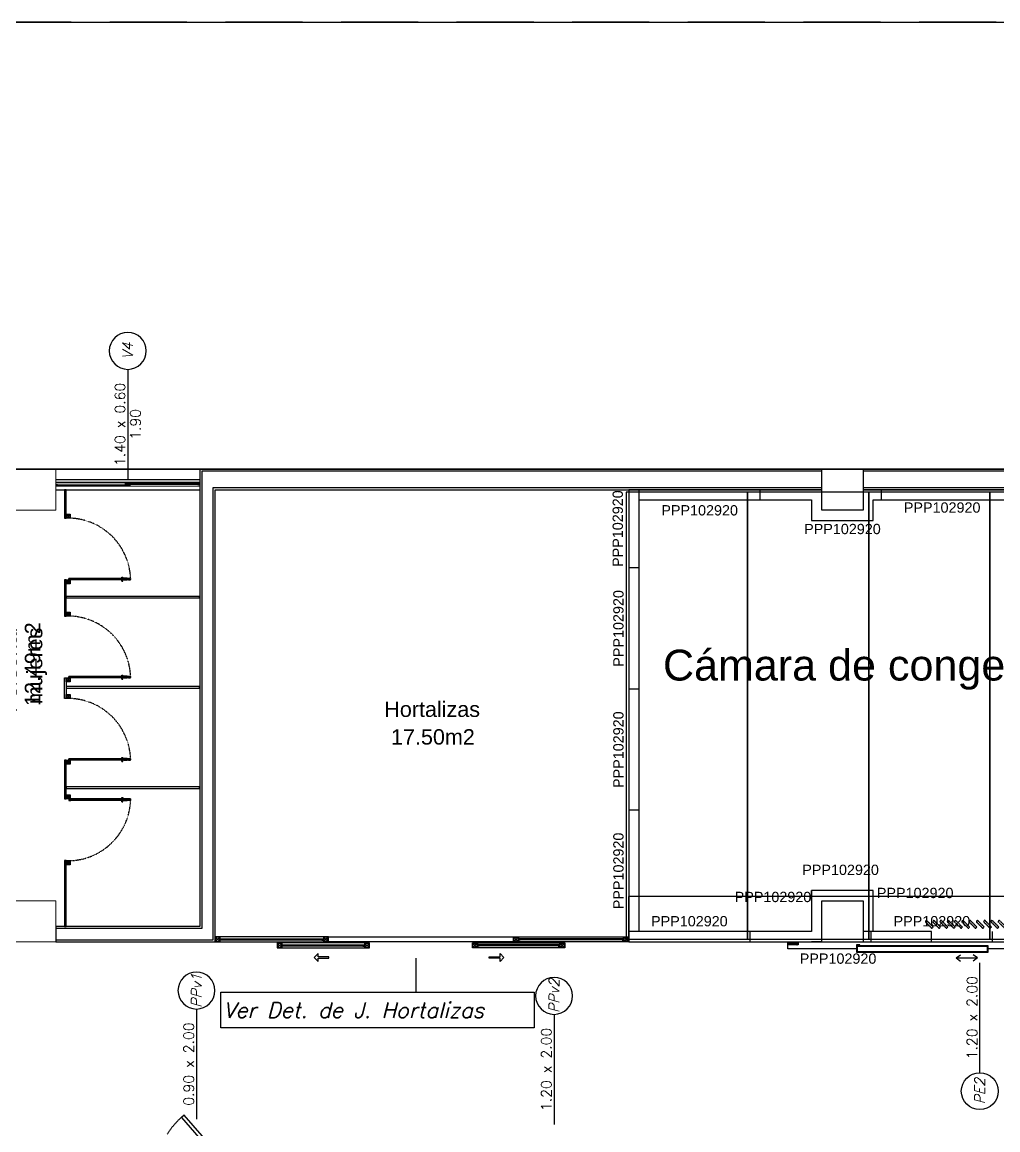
# Model space of a CAD drawing. Header units: millimetres. Extents: x 2698011 to 2856548, y 1019778 to 1210064.
# Drawn here: x 2770423 to 2779918, y 1166581 to 1177361 of the extents above; entities that cross this region are included whole.
import ezdxf
from ezdxf.enums import TextEntityAlignment as Align

# ---------------------------------------------------------------- set-up
doc = ezdxf.new("R2010")
doc.units = ezdxf.units.MM
for name, pattern in [('CONTINUA', [0]), ('DASHED2', [9.525, 6.35, -3.175]), ('HIDDEN', [0.375, 0.25, -0.125]), ('HIDDEN2', [4.7625, 3.175, -1.5875]), ('LN_planobase PB$0$DASHED2', [0.375, 0.25, -0.125]), ('MCDASH12', [0.001411, 0.001058, -0.000352692])]:
    doc.linetypes.add(name, pattern=pattern)
doc.layers.get('Defpoints').update_dxf_attribs({"color": 9})
for name, color, linetype in [('.cota', 9, 'Continuous'), ('.mamparas', 9, 'Continuous'), ('.REVOQUE', 9, 'Continuous'), ('_Proyecciones', 9, 'DASHED2'), ('A-Aberturas', 9, 'Continuous'), ('ABERTURA', 9, 'CONTINUA'), ('Arq. Mamparas metálicas', 9, 'Continuous'), ('COSTAN-CAM-COTAS', 7, 'Continuous'), ('COSTAN-CAM-LAT NUM', 6, 'Continuous'), ('COSTAN-CAM-LATERALES', 5, 'Continuous'), ('COSTAN-CAM-TECHOS-100', 21, 'Continuous'), ('DESAGUES', 9, 'CONTINUA'), ('LOTES', 9, 'Continuous'), ('Mampostería', 9, 'Continuous'), ('nombre de locales', 9, 'Continuous'), ('nombre de locales-m2', 9, 'Continuous'), ('nomenclatura de aberturas', 9, 'Continuous'), ('piso', 9, 'Continuous'), ('TEXTO areas', 9, 'Continuous'), ('TEXTOS CAM', 2, 'Continuous'), ('Vidrios', 9, 'Continuous')]:
    doc.layers.add(name, color=color, linetype=linetype)
doc.layers.add('ABERTURAS_ALUMINIO', color=9, linetype='Continuous', lineweight=20)
doc.layers.add('PILAR_REF', color=9, linetype='Continuous', lineweight=0)
doc.styles.add('_ROMANS', font='ROMANS.SHX')
doc.styles.add('_Romans Obl', font='ROMANS.SHX', dxfattribs={"oblique": 15})
doc.styles.add('costan', font='arial.ttf')
doc.styles.get("Standard").update_dxf_attribs({"font": 'arial.ttf'})
doc.dimstyles.new('ISO-25', dxfattribs={"dimtxt": 2.5, "dimasz": 2.5, "dimexe": 1.25, "dimexo": 0.625, "dimtad": 1, "dimtxsty": 'Standard', "dimcen": 2.5, "dimadec": 0, "dimazin": 0, "dimtfac": 1, "dimtmove": 0, "dimatfit": 3, "dimfxl": 1, "dimarcsym": 0})

# ---------------------------------------------------------------- blocks, each defined once
blk = doc.blocks.new('A$C1FB93DB3')
at = {"layer": 'LOTES', "linetype": 'HIDDEN', "ltscale": 3}
blk.add_line((-9.024, -10.843), (-18.15, -104.575), dxfattribs=at)
at = {"layer": 'LOTES', "ltscale": 3}
blk.add_line((-5.115, -15.585), (-13.398, -100.667), dxfattribs=at)
blk = doc.blocks.new('A$C6C7C7CD4')
h = blk.add_hatch()
h.set_pattern_fill('ANSI31', color=8, scale=0.002, style=0)
h.set_pattern_definition([(45, (2.6, 0.1876735), (-0.004490128, 0.004490128), [])])
h.paths.add_polyline_path([(0.1, 0.158), (0, 0.158), (0, 0.188), (0.1, 0.188)])
h.paths.add_polyline_path([(2.7, 0.158), (2.6, 0.158), (2.6, 0.188), (2.7, 0.188)])
for p, q in [((1.638, 0.031, 0), (1.682, 0.061, 0)), ((1.638, 0.031, 0), (1.847, 0.031, 0)), ((1.638, 0.031, 0), (1.682, 0, 0)), ((1.847, 0.031, 0), (1.803, 0.061, 0)), ((1.847, 0.031, 0), (1.803, 0, 0))]:
    blk.add_line(p, q)
at = {"elevation": 0}
for points in [[(0.1, 0.158), (0, 0.158), (0, 0.188), (0.1, 0.188)], [(0.67, 0.148), (0.7, 0.148), (0.7, 0.158), (0.67, 0.158)], [(0.67, 0.148), (0.67, 0.088), (1.95, 0.088), (1.95, 0.148)], [(0.675, 0.143), (0.675, 0.093), (1.945, 0.093), (1.945, 0.143)], [(2.7, 0.158), (2.6, 0.158), (2.6, 0.188), (2.7, 0.188)]]:
    blk.add_lwpolyline(points, close=True, dxfattribs=at)
at = {"linetype": 'DASHED2', "elevation": 0}
blk.add_lwpolyline([(0.67, 0.118), (0, 0.118), (0, 0.188), (2.7, 0.188), (2.7, 0.118), (1.95, 0.118)], dxfattribs=at)
blk = doc.blocks.new('vaiven90')
for p, q in [((-805.258, -105.592, 0), (-805.258, -105.492, 0)), ((-805.258, -105.492, 0), (-805.248, -105.492, 0)), ((-805.248, -105.492, 0), (-805.248, -105.567, 0)), ((-805.188, -105.492, 0), (-805.188, -105.567, 0)), ((-805.178, -105.492, 0), (-805.188, -105.492, 0)), ((-805.178, -105.592, 0), (-805.178, -105.492, 0)), ((-805.183, -105.597, 0), (-805.253, -105.597, 0)), ((-805.248, -105.567, 0), (-805.188, -105.567, 0)), ((-805.246, -105.615, 0), (-804.566, -106.205, 0)), ((-804.566, -106.205, 0), (-804.588, -106.231, 0)), ((-805.258, -106.516, 0), (-805.258, -106.616, 0)), ((-805.183, -106.511, 0), (-805.253, -106.511, 0)), ((-805.248, -106.616, 0), (-805.248, -106.541, 0)), ((-805.248, -106.541, 0), (-805.188, -106.541, 0)), ((-805.188, -106.616, 0), (-805.188, -106.541, 0)), ((-805.178, -106.516, 0), (-805.178, -106.616, 0)), ((-805.258, -106.616, 0), (-805.248, -106.616, 0)), ((-805.178, -106.616, 0), (-805.188, -106.616, 0))]:
    blk.add_line(p, q)
at = {"elevation": 0}
for points in [[(-805.19, -105.615), (-805.87, -106.205), (-805.847, -106.231), (-805.167, -105.642), (-805.19, -105.615)], [(-805.246, -105.615), (-804.566, -106.205), (-804.588, -106.231), (-805.269, -105.642), (-805.246, -105.615)]]:
    blk.add_lwpolyline(points, dxfattribs=at)
for centre, radius, start, end in [((-805.253, -105.592, 0), 0.0051, 180, 270), ((-805.218, -105.667, 0), 0.061, 338.694, 57.6587), ((-805.183, -105.592, 0), 0.0051, 270, 0), ((-805.253, -106.516, 0), 0.0051, 90, 180), ((-805.183, -106.516, 0), 0.0051, 0, 90)]:
    blk.add_arc(centre, radius, start, end)
at = {"linetype": 'LN_planobase PB$0$DASHED2'}
blk.add_arc((-805.218, -105.663, 0), 0.848, 219.7207, 320.2793, dxfattribs=at)
blk = doc.blocks.new('cot abert izq')
blk.add_line((0.359, 0), (2.501, 0))
blk.add_circle((0, 0), 0.359)
at = {"style": '_ROMANS'}
for tag, p in [('DIM', (1.43, 0.05)), ('ANT', (1.43, -0.25))]:
    blk.add_attdef(tag, text='', height=0.2, rotation=360, dxfattribs=at).set_placement(p, align=Align.CENTER)
at = {"style": '_Romans Obl', "oblique": 15}
blk.add_attdef('ABERTURA', text='', height=0.2, rotation=360, dxfattribs=at).set_placement((0, 0), align=Align.MIDDLE_CENTER)
blk = doc.blocks.new('A$C48B04B10')
at = {"layer": 'DESAGUES', "linetype": 'MCDASH12'}
for p, q in [((0.013, 1.283, -3.074), (0.079, 1.217, -3.074)), ((0.013, 1.213, -3.074), (0.079, 1.146, -3.074)), ((0.013, 1.142, -3.074), (0.079, 1.075, -3.074)), ((0.013, 1.071, -3.074), (0.079, 1.005, -3.074)), ((0.013, 1, -3.074), (0.079, 0.934, -3.074)), ((0.066, 0.638, -3.074), (0, 0.704, -3.074)), ((0.013, 0.717, -3.074), (0.079, 0.65, -3.074)), ((0.066, 0.567, -3.074), (0, 0.633, -3.074)), ((0.066, 0.496, -3.074), (0, 0.562, -3.074)), ((0.013, 0.646, -3.074), (0.079, 0.58, -3.074)), ((0.013, 0.575, -3.074), (0.079, 0.509, -3.074)), ((0.066, 0.425, -3.074), (0, 0.491, -3.074)), ((0.013, 0.504, -3.074), (0.079, 0.438, -3.074)), ((0.013, 0.433, -3.074), (0.079, 0.367, -3.074)), ((0.066, 0.354, -3.074), (0, 0.421, -3.074)), ((0.066, 0.283, -3.074), (0, 0.35, -3.074)), ((0.013, 0.362, -3.074), (0.079, 0.296, -3.074)), ((0.066, 0.213, -3.074), (0, 0.279, -3.074)), ((0.013, 0.292, -3.074), (0.079, 0.225, -3.074)), ((0.013, 0.221, -3.074), (0.079, 0.154, -3.074)), ((0.066, 0.142, -3.074), (0, 0.208, -3.074)), ((0.066, 0.071, -3.074), (0, 0.137, -3.074)), ((0.013, 0.15, -3.074), (0.079, 0.084, -3.074)), ((0.066, 0, -3.074), (0, 0.066, -3.074)), ((0.013, 0.079, -3.074), (0.079, 0.013, -3.074))]:
    blk.add_line(p, q, dxfattribs=at)
at = {"layer": 'DESAGUES', "linetype": 'MCDASH12', "elevation": -3.074}
for points in [[(0.066, 1.204), (0, 1.271), (0.013, 1.283), (0.079, 1.217)], [(0.066, 1.134), (0, 1.2), (0.013, 1.213), (0.079, 1.146)], [(0.066, 1.063), (0, 1.129), (0.013, 1.142), (0.079, 1.075)], [(0.066, 0.992), (0, 1.058), (0.013, 1.071), (0.079, 1.005)], [(0.066, 0.921), (0, 0.987), (0.013, 1), (0.079, 0.934)], [(0.066, 0.85), (0, 0.916), (0.013, 0.929), (0.079, 0.863)], [(0.066, 0.779), (0, 0.846), (0.013, 0.858), (0.079, 0.792)], [(0.066, 0.708), (0, 0.775), (0.013, 0.788), (0.079, 0.721)], [(0.066, 0.638), (0, 0.704), (0.013, 0.717), (0.079, 0.65)], [(0.066, 0.567), (0, 0.633), (0.013, 0.646), (0.079, 0.58)], [(0.066, 0.496), (0, 0.562), (0.013, 0.575), (0.079, 0.509)], [(0.066, 0.425), (0, 0.491), (0.013, 0.504), (0.079, 0.438)], [(0.066, 0.354), (0, 0.421), (0.013, 0.433), (0.079, 0.367)], [(0.066, 0.283), (0, 0.35), (0.013, 0.362), (0.079, 0.296)], [(0.066, 0.213), (0, 0.279), (0.013, 0.292), (0.079, 0.225)], [(0.066, 0.142), (0, 0.208), (0.013, 0.221), (0.079, 0.154)], [(0.066, 0.071), (0, 0.137), (0.013, 0.15), (0.079, 0.084)], [(0.066, 0), (0, 0.066), (0.013, 0.079), (0.079, 0.013)]]:
    blk.add_lwpolyline(points, close=True, dxfattribs=at)
blk = doc.blocks.new('A$C497F7D68')
at = {"layer": 'ABERTURAS_ALUMINIO'}
for points in [[(0.017, 0.052), (0, 0.052), (0, 0.038), (0.017, 0.038), (0.017, 0.04), (0.002, 0.04), (0.002, 0.05), (0.017, 0.05)], [(1.385, 0.065), (1.402, 0.065), (1.402, 0.051), (1.385, 0.051), (1.385, 0.053), (1.4, 0.053), (1.4, 0.063), (1.385, 0.063)]]:
    blk.add_hatch(color=256, dxfattribs=at).paths.add_polyline_path(points)
at = {"layer": 'ABERTURA', "linetype": 'ByBlock'}
for p, q in [((1.402, 0.1), (0, 0.1)), ((1.402, 0), (0, 0))]:
    blk.add_line(p, q, dxfattribs=at)
at = {"layer": 'ABERTURA', "linetype": 'HIDDEN2'}
for p, q in [((0, 0.034), (1.402, 0.034)), ((0, 0.029), (1.402, 0.029))]:
    blk.add_line(p, q, dxfattribs=at)
at = {"layer": 'ABERTURAS_ALUMINIO'}
for p, q in [((0, 0.065), (1.402, 0.065)), ((1.402, 0.065), (0, 0.065))]:
    blk.add_line(p, q, dxfattribs=at)
for points in [[(0.017, 0.052), (0, 0.052), (0, 0.038), (0.017, 0.038), (0.017, 0.04), (0.002, 0.04), (0.002, 0.05), (0.017, 0.05)], [(1.385, 0.065), (1.402, 0.065), (1.402, 0.051), (1.385, 0.051), (1.385, 0.053), (1.4, 0.053), (1.4, 0.063), (1.385, 0.063)]]:
    blk.add_lwpolyline(points, close=True, dxfattribs=at)
at = {"layer": 'ABERTURAS_ALUMINIO', "linetype": 'HIDDEN2'}
for points in [[(0.002, 0.04), (0.726, 0.04), (0.726, 0.05), (0.002, 0.05)], [(0.676, 0.053), (1.4, 0.053), (1.4, 0.063), (0.676, 0.063)]]:
    blk.add_lwpolyline(points, close=True, dxfattribs=at)
blk = doc.blocks.new('*D156')
at = {"layer": 'COSTAN-CAM-COTAS', "color": 0, "lineweight": -2, "transparency": 16777216}
for p, q in [((2776326, 1168411), (2776326, 1168852)), ((2781624, 1168851), (2776329, 1168851)), ((2781626, 1168411), (2781626, 1168852))]:
    blk.add_line(p, q, dxfattribs=at)
at = {"layer": 'COSTAN-CAM-COTAS', "color": 0, "transparency": 16777216}
for points in [[(2776329, 1168851), (2776329, 1168850), (2776326, 1168851)], [(2781624, 1168851), (2781624, 1168850), (2781626, 1168851)]]:
    blk.add_solid(points, dxfattribs=at)
at = {"layer": 'Defpoints', "color": 0, "transparency": 16777216}
for p in [(2776326, 1168851), (2776326, 1168411), (2781626, 1168411, -220)]:
    blk.add_point(p, dxfattribs=at)
at = {"layer": 'COSTAN-CAM-COTAS', "color": 0, "transparency": 16777216, "insert": (2778976, 1168853), "char_height": 2.5, "attachment_point": 5}
blk.add_mtext('5299,9', dxfattribs=at)
blk = doc.blocks.new('COSTAN-CAM-PANEL-TECHO')
blk.add_lwpolyline([(0, 0), (1, 0), (1, 1), (0, 1)], close=True)

msp = doc.modelspace()

# ---------------------------------------------------------------- linework, layer by layer
at = {"layer": '.cota'}
msp.add_lwpolyline([(2774254.024, 1168252.964), (2774254.024, 1167920.299)], dxfattribs=at)
msp.add_lwpolyline([(2772355.485, 1167920.299), (2775407.111, 1167920.299), (2775407.111, 1167574.919), (2772355.485, 1167574.919)], close=True, dxfattribs=at)
at = {"layer": '.mamparas'}
for points in [[(2770836.444, 1172533.115), (2770851.444, 1172533.115), (2770851.419, 1172810.615), (2770836.419, 1172810.615)], [(2770851.444, 1172573.115), (2770891.444, 1172573.115), (2770891.444, 1172533.115), (2770851.444, 1172533.115)], [(2770856.444, 1172568.115), (2770886.444, 1172568.115), (2770886.444, 1172538.115), (2770856.444, 1172538.115)], [(2770836.419, 1171580.13), (2770851.419, 1171580.13), (2770851.444, 1171933.115), (2770836.444, 1171933.115)], [(2770851.444, 1171933.115), (2770891.444, 1171933.115), (2770891.444, 1171893.115), (2770851.444, 1171893.115)], [(2770856.444, 1171928.115), (2770886.444, 1171928.115), (2770886.444, 1171898.115), (2770856.444, 1171898.115)], [(2772149.803, 1171757.672), (2772149.803, 1171772.672), (2770851.432, 1171772.63), (2770851.432, 1171757.63)], [(2770851.419, 1171620.13), (2770891.419, 1171620.13), (2770891.419, 1171580.13), (2770851.419, 1171580.13)], [(2770856.419, 1171615.13), (2770886.419, 1171615.13), (2770886.419, 1171585.13), (2770856.419, 1171585.13)], [(2770851.419, 1170778.158), (2770836.42, 1170778.158), (2770836.42, 1170980.13), (2770851.419, 1170980.13)], [(2770851.419, 1170980.13), (2770891.419, 1170980.13), (2770891.419, 1170940.13), (2770851.419, 1170940.13)], [(2770856.419, 1170975.13), (2770886.419, 1170975.13), (2770886.419, 1170945.13), (2770856.419, 1170945.13)], [(2770851.419, 1170895.13), (2770851.419, 1170880.13), (2772149.803, 1170880.172), (2772149.803, 1170895.172)], [(2772149.803, 1170880.172), (2772149.803, 1170895.172), (2770851.429, 1170895.172), (2770851.429, 1170880.172)], [(2770851.441, 1170818.158), (2770891.441, 1170818.158), (2770891.441, 1170778.158), (2770851.441, 1170778.158)], [(2770856.441, 1170813.158), (2770886.441, 1170813.158), (2770886.441, 1170783.158), (2770856.441, 1170783.158)], [(2770836.441, 1169800.662), (2770851.441, 1169800.662), (2770851.416, 1170178.157), (2770836.416, 1170178.157)], [(2770851.441, 1170178.157), (2770891.441, 1170178.157), (2770891.441, 1170138.157), (2770851.441, 1170138.157)], [(2770856.441, 1170173.157), (2770886.441, 1170173.157), (2770886.441, 1170143.157), (2770856.441, 1170143.157)], [(2772149.803, 1169902.676), (2772149.803, 1169917.676), (2770851.429, 1169917.676), (2770851.429, 1169902.676)], [(2770851.441, 1169840.662), (2770891.441, 1169840.662), (2770891.441, 1169800.662), (2770851.441, 1169800.662)], [(2770856.441, 1169835.662), (2770886.441, 1169835.662), (2770886.441, 1169805.662), (2770856.441, 1169805.662)], [(2770836.441, 1168560.659), (2770851.441, 1168560.659), (2770851.416, 1169200.661), (2770836.416, 1169200.661)], [(2770851.441, 1169200.661), (2770891.441, 1169200.661), (2770891.441, 1169160.661), (2770851.441, 1169160.661)], [(2770856.441, 1169195.661), (2770886.441, 1169195.661), (2770886.441, 1169165.661), (2770856.441, 1169165.661)]]:
    msp.add_lwpolyline(points, close=True, dxfattribs=at)
at = {"layer": '.REVOQUE'}
for points in [[(2778206.415, 1173010.659), (2772151.429, 1173010.659), (2772151.429, 1168560.662), (2770749.75, 1168560.661), (2770749.75, 1168410.662), (2772301.429, 1168410.662), (2772301.429, 1172810.657), (2778206.415, 1172810.659), (2778206.415, 1173010.659)], [(2786063.082, 1173010.659), (2778606.417, 1173010.659), (2778606.417, 1172810.659), (2786063.082, 1172810.659), (2786063.082, 1173010.659)]]:
    msp.add_lwpolyline(points, dxfattribs=at)
at = {"layer": '_Proyecciones', "linetype": 'HIDDEN', "ltscale": 0.15}
for centre, start, end in [((2770869.448, 1171924.081), 2.165648, 87.9316127), ((2770869.424, 1170971.096), 2.165648, 87.9316127), ((2770869.446, 1170169.124), 2.165648, 87.9316127), ((2770869.446, 1169809.695), 272.0683873, 357.834352)]:
    msp.add_arc(centre, 609.431, start, end, dxfattribs=at)
at = {"layer": 'Arq. Mamparas metálicas', "linetype": 'ByBlock'}
for p, q in [((2772306.429, 1168415.818), (2772346.429, 1168455.818)), ((2772346.429, 1168415.818), (2772306.429, 1168455.818)), ((2773359.501, 1168415.85), (2773399.501, 1168455.85)), ((2773399.501, 1168415.85), (2773359.501, 1168455.85)), ((2775249.501, 1168415.85), (2775209.501, 1168455.85)), ((2775209.501, 1168415.85), (2775249.501, 1168455.85)), ((2776321.431, 1168415.818), (2776281.431, 1168455.818)), ((2776281.431, 1168415.818), (2776321.431, 1168455.818)), ((2772909.501, 1168355.83), (2772949.501, 1168395.83)), ((2772949.501, 1168355.83), (2772909.501, 1168395.83)), ((2773759.501, 1168355.801), (2773799.501, 1168395.801)), ((2773799.501, 1168355.802), (2773759.501, 1168395.801)), ((2774849.501, 1168355.801), (2774809.501, 1168395.801)), ((2774809.501, 1168355.802), (2774849.501, 1168395.801)), ((2775699.501, 1168355.83), (2775659.501, 1168395.83)), ((2775659.501, 1168355.83), (2775699.501, 1168395.83))]:
    msp.add_line(p, q, dxfattribs=at)
at = {"layer": 'Arq. Mamparas metálicas'}
for p, q in [((2773354.501, 1168460.693), (2772351.429, 1168460.664)), ((2772353.929, 1168440.656), (2773352.001, 1168440.663)), ((2772366.429, 1168430.656), (2773352.001, 1168430.697)), ((2775254.501, 1168460.693), (2776276.431, 1168460.664)), ((2776273.931, 1168440.656), (2775257.001, 1168440.663)), ((2776261.431, 1168430.656), (2775257.001, 1168430.697)), ((2772351.429, 1168410.664), (2773354.501, 1168410.691)), ((2773754.501, 1168400.705), (2772954.501, 1168400.675)), ((2772954.501, 1168350.675), (2773754.501, 1168350.703)), ((2772957.001, 1168380.668), (2773752.001, 1168380.702)), ((2772969.501, 1168370.668), (2773752.001, 1168370.709)), ((2774854.501, 1168400.705), (2775654.501, 1168400.675)), ((2775654.501, 1168350.675), (2774854.501, 1168350.703)), ((2775652, 1168380.668), (2774857.001, 1168380.702)), ((2775639.5, 1168370.668), (2774857.001, 1168370.709)), ((2776276.431, 1168410.664), (2775254.501, 1168410.691))]:
    msp.add_line(p, q, dxfattribs=at)
for points in [[(2772301.429, 1168410.662), (2772351.429, 1168410.662), (2772351.429, 1168460.662), (2772301.429, 1168460.662)], [(2772306.429, 1168415.818), (2772346.429, 1168415.818), (2772346.429, 1168455.818), (2772306.429, 1168455.818)], [(2772306.429, 1168415.818), (2772346.429, 1168415.818), (2772346.429, 1168455.818), (2772306.429, 1168455.818)], [(2773354.501, 1168410.693), (2773404.501, 1168410.693), (2773404.501, 1168460.693), (2773354.501, 1168460.693)], [(2773359.501, 1168415.85), (2773399.501, 1168415.85), (2773399.501, 1168455.85), (2773359.501, 1168455.85)], [(2773359.501, 1168415.85), (2773399.501, 1168415.85), (2773399.501, 1168455.85), (2773359.501, 1168455.85)], [(2775254.501, 1168410.693), (2775204.501, 1168410.693), (2775204.501, 1168460.693), (2775254.501, 1168460.693)], [(2775249.501, 1168415.85), (2775209.501, 1168415.85), (2775209.501, 1168455.85), (2775249.501, 1168455.85)], [(2775249.501, 1168415.85), (2775209.501, 1168415.85), (2775209.501, 1168455.85), (2775249.501, 1168455.85)], [(2776326.431, 1168410.662), (2776276.431, 1168410.662), (2776276.431, 1168460.662), (2776326.431, 1168460.662)], [(2776321.431, 1168415.818), (2776281.431, 1168415.818), (2776281.431, 1168455.818), (2776321.431, 1168455.818)], [(2776321.431, 1168415.818), (2776281.431, 1168415.818), (2776281.431, 1168455.818), (2776321.431, 1168455.818)], [(2772904.501, 1168350.674), (2772954.501, 1168350.674), (2772954.501, 1168400.674), (2772904.501, 1168400.674)], [(2772909.501, 1168355.83), (2772949.501, 1168355.83), (2772949.501, 1168395.83), (2772909.501, 1168395.83)], [(2772909.501, 1168355.83), (2772949.501, 1168355.83), (2772949.501, 1168395.83), (2772909.501, 1168395.83)], [(2773754.501, 1168350.645), (2773804.501, 1168350.645), (2773804.501, 1168400.645), (2773754.501, 1168400.645)], [(2773759.501, 1168355.802), (2773799.501, 1168355.802), (2773799.501, 1168395.802), (2773759.501, 1168395.802)], [(2773759.501, 1168355.801), (2773799.501, 1168355.801), (2773799.501, 1168395.801), (2773759.501, 1168395.801)], [(2774854.501, 1168350.645), (2774804.501, 1168350.645), (2774804.501, 1168400.645), (2774854.501, 1168400.645)], [(2774849.501, 1168355.802), (2774809.501, 1168355.802), (2774809.501, 1168395.802), (2774849.501, 1168395.802)], [(2774849.501, 1168355.801), (2774809.501, 1168355.801), (2774809.501, 1168395.801), (2774849.501, 1168395.801)], [(2775704.501, 1168350.674), (2775654.501, 1168350.674), (2775654.501, 1168400.674), (2775704.501, 1168400.674)], [(2775699.501, 1168355.83), (2775659.501, 1168355.83), (2775659.501, 1168395.83), (2775699.501, 1168395.83)], [(2775699.501, 1168355.83), (2775659.501, 1168355.83), (2775659.501, 1168395.83), (2775699.501, 1168395.83)]]:
    msp.add_lwpolyline(points, close=True, dxfattribs=at)
at = {"layer": 'Arq. Mamparas metálicas', "linetype": 'ByBlock'}
for points in [[(2772351.429, 1168443.161), (2772353.929, 1168443.161), (2772353.929, 1168430.661), (2772366.429, 1168430.661), (2772366.429, 1168428.16), (2772351.429, 1168428.16), (2772351.429, 1168443.161)], [(2773354.501, 1168443.188), (2773352.001, 1168443.188), (2773352.001, 1168430.688), (2773339.501, 1168430.688), (2773339.501, 1168428.188), (2773354.501, 1168428.188), (2773354.501, 1168443.188)], [(2775254.501, 1168443.188), (2775257.001, 1168443.188), (2775257.001, 1168430.688), (2775269.501, 1168430.688), (2775269.501, 1168428.188), (2775254.501, 1168428.188), (2775254.501, 1168443.188)], [(2776276.431, 1168443.161), (2776273.931, 1168443.161), (2776273.931, 1168430.661), (2776261.431, 1168430.661), (2776261.431, 1168428.16), (2776276.431, 1168428.16), (2776276.431, 1168443.161)], [(2772954.501, 1168383.172), (2772957.001, 1168383.172), (2772957.001, 1168370.672), (2772969.501, 1168370.672), (2772969.501, 1168368.172), (2772954.501, 1168368.172), (2772954.501, 1168383.172)], [(2773754.501, 1168383.2), (2773752.001, 1168383.2), (2773752.001, 1168370.7), (2773739.501, 1168370.7), (2773739.501, 1168368.199), (2773754.501, 1168368.199), (2773754.501, 1168383.2)], [(2774854.501, 1168383.2), (2774857.001, 1168383.2), (2774857.001, 1168370.7), (2774869.501, 1168370.7), (2774869.501, 1168368.199), (2774854.501, 1168368.199), (2774854.501, 1168383.2)], [(2775654.5, 1168383.172), (2775652, 1168383.172), (2775652, 1168370.672), (2775639.5, 1168370.672), (2775639.5, 1168368.172), (2775654.5, 1168368.172), (2775654.5, 1168383.172)]]:
    msp.add_lwpolyline(points, dxfattribs=at)
at = {"layer": 'Arq. Mamparas metálicas', "linetype": 'HIDDEN'}
msp.add_lwpolyline([(2773404.501, 1168460.693), (2775204.501, 1168460.693), (2775204.501, 1168410.693), (2773404.501, 1168410.693)], close=True, dxfattribs=at)
at = {"layer": 'COSTAN-CAM-LATERALES'}
for p, q in [((2776426.431, 1172710.657), (2776426.431, 1172810.657)), ((2777606.431, 1172710.658), (2777606.431, 1172810.658)), ((2778786.431, 1172710.658), (2778786.431, 1172810.658)), ((2776426.427, 1172050.659), (2776326.427, 1172050.659)), ((2776426.428, 1170870.659), (2776326.428, 1170870.659)), ((2776426.429, 1169690.659), (2776326.429, 1169690.659)), ((2778106.415, 1168810.661), (2778106.415, 1168910.661)), ((2776326.431, 1168410.659), (2776326.431, 1168510.659)), ((2776426.431, 1168510.659), (2776326.431, 1168510.659)), ((2777506.431, 1168410.659), (2777506.431, 1168510.659)), ((2778706.417, 1168510.661), (2778606.417, 1168510.661)), ((2778686.431, 1168410.659), (2778686.431, 1168510.659)), ((2779866.431, 1168410.659), (2779866.431, 1168510.659)), ((2778206.415, 1168410.661), (2778106.415, 1168410.661))]:
    msp.add_line(p, q, dxfattribs=at)
for points in [[(2781626.327, 1172810.659), (2778606.417, 1172810.659), (2778606.417, 1172610.659), (2778206.415, 1172610.659), (2778206.415, 1172810.659), (2776326.431, 1172810.657), (2776326.431, 1168410.659), (2778206.415, 1168410.661), (2778206.415, 1168810.661), (2778606.417, 1168810.661), (2778606.417, 1168410.661)], [(2778606.417, 1168410.661), (2779273.996, 1168410.662), (2779273.996, 1168510.661), (2778706.417, 1168510.661), (2778706.417, 1168910.661), (2778106.415, 1168910.661), (2778106.415, 1168510.661), (2776426.431, 1168510.659), (2776426.431, 1172710.657), (2778106.415, 1172710.659), (2778106.415, 1172510.659), (2778706.417, 1172510.659), (2778706.417, 1172710.659), (2781506.327, 1172710.659)]]:
    msp.add_lwpolyline(points, dxfattribs=at)
at = {"layer": 'Mampostería'}
for points in [[(2778206.415, 1172990.659), (2772171.429, 1172990.659), (2772171.429, 1168540.662), (2770749.75, 1168540.661), (2770749.75, 1168430.662), (2772281.429, 1168430.662), (2772281.429, 1172830.657), (2778206.415, 1172830.659)], [(2786063.082, 1172990.659), (2778606.417, 1172990.659), (2778606.417, 1172830.659), (2786063.082, 1172830.659)]]:
    msp.add_lwpolyline(points, close=True, dxfattribs=at)
at = {"layer": 'PILAR_REF'}
for points in [[(2770349.748, 1173010.659), (2770749.75, 1173010.659), (2770749.75, 1172610.659), (2770349.748, 1172610.659)], [(2778206.415, 1173010.659), (2778606.417, 1173010.659), (2778606.417, 1172610.659), (2778206.415, 1172610.659)], [(2770349.748, 1168810.661), (2770749.75, 1168810.661), (2770749.75, 1168410.661), (2770349.748, 1168410.661)], [(2778206.415, 1168810.661), (2778606.417, 1168810.661), (2778606.417, 1168410.661), (2778206.415, 1168410.661)]]:
    msp.add_lwpolyline(points, close=True, dxfattribs=at)
at = {"layer": 'piso'}
msp.add_lwpolyline([(2737475.849, 1169210.659), (2737475.849, 1177360.659), (2831651.799, 1177360.659), (2831688.902, 1158882.314), (2830690.92, 1157876.284), (2830857.858, 1074736.738), (2831859.872, 1073734.724, -0.475176929), (2823806.113, 1068470.262, -0.006909903)], format="xyb", dxfattribs=at)
msp.add_lwpolyline([(2741825.849, 1173010.659), (2827310.525, 1173010.659), (2827513.494, 1071926.241), (2741825.849, 1096710.659), (2741825.849, 1173010.659)], dxfattribs=at)
at = {"layer": 'TEXTO areas'}
for points in [[(2773407.544, 1168252.965), (2773407.544, 1168264.96), (2773303.007, 1168264.96), (2773303.007, 1168297.442), (2773264.528, 1168258.962), (2773303.007, 1168220.483), (2773303.007, 1168252.965), (2773407.544, 1168252.965)], [(2774969.215, 1168252.965), (2774969.215, 1168264.96), (2775073.752, 1168264.96), (2775073.752, 1168297.442), (2775112.231, 1168258.962), (2775073.752, 1168220.483), (2775073.752, 1168252.965), (2774969.215, 1168252.965)]]:
    msp.add_lwpolyline(points, dxfattribs=at)
at = {"layer": 'Vidrios'}
for p, q in [((2770886.444, 1172568.115), (2770856.444, 1172538.115)), ((2770856.444, 1172568.115), (2770886.444, 1172538.115)), ((2770886.444, 1171928.115), (2770856.444, 1171898.115)), ((2770856.444, 1171928.115), (2770886.444, 1171898.115)), ((2771478.443, 1171947.11), (2770878.444, 1171947.106)), ((2771478.444, 1171933.115), (2770878.444, 1171933.115)), ((2771476.443, 1171945.11), (2770880.444, 1171945.106)), ((2771476.443, 1171935.11), (2770880.444, 1171935.106)), ((2771393.72, 1171960.115), (2771393.72, 1171949.111)), ((2771393.72, 1171920.107), (2771393.72, 1171931.111)), ((2771395.934, 1171960.115), (2771395.934, 1171949.111)), ((2771395.934, 1171920.107), (2771395.934, 1171931.111)), ((2771400.175, 1171960.115), (2771400.175, 1171949.111)), ((2771400.175, 1171920.107), (2771400.175, 1171931.111)), ((2771402.39, 1171960.115), (2771402.39, 1171949.111)), ((2771402.39, 1171920.107), (2771402.39, 1171931.111)), ((2770886.419, 1171615.13), (2770856.419, 1171585.13)), ((2770856.419, 1171615.13), (2770886.419, 1171585.13)), ((2770886.419, 1170975.13), (2770856.419, 1170945.13)), ((2770856.419, 1170975.13), (2770886.419, 1170945.13)), ((2771478.419, 1170994.125), (2770878.419, 1170994.122)), ((2771478.419, 1170980.13), (2770878.419, 1170980.13)), ((2771476.419, 1170992.125), (2770880.419, 1170992.122)), ((2771476.419, 1170982.125), (2770880.419, 1170982.122)), ((2771393.696, 1171007.13), (2771393.696, 1170996.126)), ((2771393.696, 1170967.122), (2771393.696, 1170978.126)), ((2771395.91, 1171007.13), (2771395.91, 1170996.126)), ((2771395.91, 1170967.122), (2771395.91, 1170978.126)), ((2771400.151, 1171007.13), (2771400.151, 1170996.126)), ((2771400.151, 1170967.122), (2771400.151, 1170978.126)), ((2771402.365, 1171007.13), (2771402.365, 1170996.126)), ((2771402.365, 1170967.122), (2771402.365, 1170978.126)), ((2770886.441, 1170813.158), (2770856.441, 1170783.158)), ((2770856.441, 1170813.158), (2770886.441, 1170783.158)), ((2770886.441, 1170173.157), (2770856.441, 1170143.157)), ((2770856.441, 1170173.157), (2770886.441, 1170143.157)), ((2771478.441, 1170192.153), (2770878.441, 1170192.149)), ((2771478.441, 1170178.157), (2770878.441, 1170178.158)), ((2771476.441, 1170190.153), (2770880.441, 1170190.149)), ((2771476.441, 1170180.153), (2770880.441, 1170180.149)), ((2771393.718, 1170205.157), (2771393.718, 1170194.153)), ((2771393.718, 1170165.15), (2771393.718, 1170176.154)), ((2771395.932, 1170205.157), (2771395.932, 1170194.153)), ((2771395.932, 1170165.15), (2771395.932, 1170176.154)), ((2771400.173, 1170205.157), (2771400.173, 1170194.153)), ((2771400.173, 1170165.15), (2771400.173, 1170176.154)), ((2771402.387, 1170205.157), (2771402.387, 1170194.153)), ((2771402.387, 1170165.15), (2771402.387, 1170176.154)), ((2770886.441, 1169835.662), (2770856.441, 1169805.662)), ((2770856.441, 1169835.662), (2770886.441, 1169805.662)), ((2771478.441, 1169800.662), (2770878.441, 1169800.661)), ((2771478.441, 1169786.666), (2770878.441, 1169786.67)), ((2771476.441, 1169798.666), (2770880.441, 1169798.67)), ((2771476.441, 1169788.666), (2770880.441, 1169788.67)), ((2771393.718, 1169813.669), (2771393.718, 1169802.665)), ((2771393.718, 1169773.662), (2771393.718, 1169784.666)), ((2771395.932, 1169813.669), (2771395.932, 1169802.665)), ((2771395.932, 1169773.662), (2771395.932, 1169784.666)), ((2771400.173, 1169813.669), (2771400.173, 1169802.665)), ((2771400.173, 1169773.662), (2771400.173, 1169784.666)), ((2771402.387, 1169813.669), (2771402.387, 1169802.665)), ((2771402.387, 1169773.662), (2771402.387, 1169784.666)), ((2770886.441, 1169195.661), (2770856.441, 1169165.661)), ((2770856.441, 1169195.661), (2770886.441, 1169165.661))]:
    msp.add_line(p, q, dxfattribs=at)
for points in [[(2770898.444, 1171947.114), (2770898.444, 1171945.114), (2770898.444, 1171945.114), (2770880.444, 1171945.115), (2770880.444, 1171935.115), (2770898.444, 1171935.114), (2770898.444, 1171933.114), (2770878.444, 1171933.115), (2770878.444, 1171947.115), (2770898.444, 1171947.114)], [(2771476.443, 1171944.11), (2770880.444, 1171944.106)], [(2770880.444, 1171936.106), (2771476.443, 1171936.11)], [(2771458.443, 1171947.111), (2771458.443, 1171945.111), (2771458.443, 1171945.111), (2771476.443, 1171945.111), (2771476.443, 1171935.111), (2771458.443, 1171935.111), (2771458.444, 1171933.111), (2771478.444, 1171933.111), (2771478.443, 1171947.111), (2771458.443, 1171947.111)], [(2770898.419, 1170994.13), (2770898.419, 1170992.13), (2770898.419, 1170992.13), (2770880.419, 1170992.13), (2770880.419, 1170982.13), (2770898.419, 1170982.13), (2770898.419, 1170980.13), (2770878.419, 1170980.13), (2770878.419, 1170994.13), (2770898.419, 1170994.13)], [(2771476.419, 1170991.125), (2770880.419, 1170991.122)], [(2770880.419, 1170983.122), (2771476.419, 1170983.125)], [(2771458.419, 1170994.126), (2771458.419, 1170992.126), (2771458.419, 1170992.126), (2771476.419, 1170992.126), (2771476.419, 1170982.126), (2771458.419, 1170982.126), (2771458.419, 1170980.126), (2771478.419, 1170980.126), (2771478.419, 1170994.126), (2771458.419, 1170994.126)], [(2770898.441, 1170192.157), (2770898.441, 1170190.157), (2770898.441, 1170190.157), (2770880.441, 1170190.157), (2770880.441, 1170180.157), (2770898.441, 1170180.157), (2770898.441, 1170178.157), (2770878.441, 1170178.157), (2770878.441, 1170192.157), (2770898.441, 1170192.157)], [(2771476.441, 1170189.153), (2770880.441, 1170189.149)], [(2770880.441, 1170181.149), (2771476.441, 1170181.153)], [(2771458.441, 1170192.153), (2771458.441, 1170190.153), (2771458.441, 1170190.153), (2771476.441, 1170190.154), (2771476.441, 1170180.154), (2771458.441, 1170180.153), (2771458.441, 1170178.153), (2771478.441, 1170178.154), (2771478.441, 1170192.154), (2771458.441, 1170192.153)], [(2770898.441, 1169786.662), (2770898.441, 1169788.662), (2770898.441, 1169788.662), (2770880.441, 1169788.662), (2770880.441, 1169798.662), (2770898.441, 1169798.662), (2770898.441, 1169800.662), (2770878.441, 1169800.662), (2770878.441, 1169786.662), (2770898.441, 1169786.662)], [(2770880.441, 1169797.67), (2771476.441, 1169797.666)], [(2771476.441, 1169789.666), (2770880.441, 1169789.67)], [(2771458.441, 1169786.666), (2771458.441, 1169788.666), (2771458.441, 1169788.666), (2771476.441, 1169788.665), (2771476.441, 1169798.665), (2771458.441, 1169798.666), (2771458.441, 1169800.666), (2771478.441, 1169800.665), (2771478.441, 1169786.665), (2771458.441, 1169786.666)]]:
    msp.add_lwpolyline(points, dxfattribs=at)
for points in [[(2771388.055, 1171947.111), (2771408.055, 1171947.111), (2771408.055, 1171949.111), (2771388.055, 1171949.111)], [(2771388.055, 1171933.111), (2771408.055, 1171933.111), (2771408.055, 1171931.111), (2771388.055, 1171931.111)], [(2771403.346, 1171949.111), (2771392.764, 1171949.111), (2771392.764, 1171960.115), (2771403.345, 1171960.115)], [(2771403.346, 1171931.111), (2771392.764, 1171931.111), (2771392.764, 1171920.107), (2771403.345, 1171920.107)], [(2771446.649, 1171947.107), (2771446.649, 1171949.613), (2771414.822, 1171949.613), (2771414.822, 1171947.107)], [(2771446.649, 1171933.115), (2771446.649, 1171930.609), (2771414.822, 1171930.609), (2771414.822, 1171933.115)], [(2771388.031, 1170994.126), (2771408.031, 1170994.126), (2771408.031, 1170996.126), (2771388.031, 1170996.126)], [(2771388.031, 1170980.126), (2771408.031, 1170980.126), (2771408.031, 1170978.126), (2771388.031, 1170978.126)], [(2771403.321, 1170996.126), (2771392.74, 1170996.126), (2771392.74, 1171007.13), (2771403.321, 1171007.13)], [(2771403.321, 1170978.126), (2771392.74, 1170978.126), (2771392.74, 1170967.122), (2771403.321, 1170967.122)], [(2771446.624, 1170994.122), (2771446.624, 1170996.628), (2771414.797, 1170996.628), (2771414.797, 1170994.122)], [(2771446.624, 1170980.13), (2771446.624, 1170977.624), (2771414.797, 1170977.624), (2771414.797, 1170980.13)], [(2771388.052, 1170192.153), (2771408.052, 1170192.153), (2771408.052, 1170194.153), (2771388.052, 1170194.153)], [(2771388.052, 1170178.154), (2771408.052, 1170178.154), (2771408.052, 1170176.154), (2771388.052, 1170176.154)], [(2771403.343, 1170194.153), (2771392.762, 1170194.153), (2771392.762, 1170205.157), (2771403.343, 1170205.157)], [(2771403.343, 1170176.154), (2771392.762, 1170176.154), (2771392.762, 1170165.15), (2771403.343, 1170165.15)], [(2771446.646, 1170192.15), (2771446.646, 1170194.656), (2771414.819, 1170194.656), (2771414.819, 1170192.15)], [(2771446.646, 1170178.158), (2771446.646, 1170175.651), (2771414.819, 1170175.651), (2771414.819, 1170178.158)], [(2771388.052, 1169800.665), (2771408.052, 1169800.665), (2771408.052, 1169802.665), (2771388.052, 1169802.665)], [(2771388.052, 1169786.665), (2771408.052, 1169786.665), (2771408.052, 1169784.666), (2771388.052, 1169784.666)], [(2771403.343, 1169802.665), (2771392.762, 1169802.665), (2771392.762, 1169813.669), (2771403.343, 1169813.669)], [(2771403.343, 1169784.666), (2771392.762, 1169784.666), (2771392.762, 1169773.662), (2771403.343, 1169773.662)], [(2771446.646, 1169800.661), (2771446.646, 1169803.168), (2771414.819, 1169803.168), (2771414.819, 1169800.661)], [(2771446.646, 1169786.669), (2771446.646, 1169784.163), (2771414.819, 1169784.163), (2771414.819, 1169786.669)]]:
    msp.add_lwpolyline(points, close=True, dxfattribs=at)

# ---------------------------------------------------------------- block references
at = {"yscale": 1000, "zscale": 1000}
for name, p, xscale, rotation in [('A$C1FB93DB3', (2843317.747, 1169430.057), 1000, 275.5607761118083), ('A$C497F7D68', (2772151.43, 1172910.66), 1000, 180), ('A$C48B04B10', (2779210.817, 1168541.721), -1000, 270)]:
    msp.add_blockref(name, p, dxfattribs=dict(at, xscale=xscale, rotation=rotation))
at = {"layer": 'A-Aberturas', "extrusion": (0, 0, -1), "xscale": -1000, "yscale": 1000, "zscale": -1000, "rotation": 1.757415413194963e-06}
msp.add_blockref('A$C6C7C7CD4', (-2777873.996, 1168222.988, 0.01), dxfattribs=at)
at = {"layer": 'A-Aberturas', "xscale": 1000, "yscale": 1000, "zscale": 1000, "rotation": 270}
msp.add_blockref('vaiven90', (2878204.438, 360854.602), dxfattribs=at)
at = {"layer": 'COSTAN-CAM-TECHOS-100', "xscale": 1180, "yscale": 4350}
for p in [(2776301.431, 1168435.661), (2777481.431, 1168435.661), (2778661.431, 1168435.661), (2779841.431, 1168435.661)]:
    msp.add_blockref('COSTAN-CAM-PANEL-TECHO', p, dxfattribs=at)
at = {"layer": 'nomenclatura de aberturas'}
ref = msp.add_blockref('cot abert izq', (2771450.593, 1174161.238), dxfattribs=dict(at, xscale=-500.0000000000309, yscale=500.0000000000309, zscale=500.0000000000309, rotation=89.99983942561212))
ref.add_attrib('ABERTURA', 'V4', dxfattribs={"layer": '0', "color": 2, "height": 100, "rotation": 89.9998394, "style": '_Romans Obl', "oblique": 15}).set_placement((2771450.593, 1174161.238, 0), align=Align.MIDDLE_CENTER)
ref.add_attrib('DIM', '1.40 x 0.60', dxfattribs={"layer": '0', "color": 2, "height": 100, "rotation": 89.9998394, "style": '_ROMANS'}).set_placement((2771425.591, 1173446.111, 0), align=Align.CENTER)
ref.add_attrib('ANT', '1.90', dxfattribs={"layer": '0', "color": 2, "height": 100, "rotation": 89.9998394, "style": '_ROMANS'}).set_placement((2771575.591, 1173446.11, 0), align=Align.CENTER)
ref = msp.add_blockref('cot abert izq', (2772119.132, 1167936.078), dxfattribs=dict(at, xscale=-500.0000000000088, yscale=500.0000000000088, zscale=500.0000000000088, rotation=89.9999892692836))
ref.add_attrib('ABERTURA', 'PPv1', dxfattribs={"layer": '0', "color": 2, "height": 100, "rotation": 89.9999893, "style": '_Romans Obl', "oblique": 15}).set_placement((2772119.132, 1167936.078, 0), align=Align.MIDDLE_CENTER)
ref.add_attrib('DIM', '0.90 x 2.00', dxfattribs={"layer": '0', "color": 2, "height": 100, "rotation": 89.9999893, "style": '_ROMANS'}).set_placement((2772094.132, 1167220.95, 0), align=Align.CENTER)
ref = msp.add_blockref('cot abert izq', (2779742.395, 1166957.002), dxfattribs=dict(at, xscale=500.0000000000088, yscale=500.0000000000088, zscale=500.0000000000088, rotation=90.00000897331134))
ref.add_attrib('ABERTURA', 'PE2', dxfattribs={"layer": '0', "color": 2, "height": 100, "rotation": 90.000009, "style": '_Romans Obl', "oblique": 15}).set_placement((2779742.395, 1166957.002, 0), align=Align.MIDDLE_CENTER)
ref.add_attrib('DIM', '1.20 x 2.00', dxfattribs={"layer": '0', "color": 2, "height": 100, "rotation": 90.000009, "style": '_ROMANS'}).set_placement((2779717.395, 1167672.129, 0), align=Align.CENTER)
ref = msp.add_blockref('cot abert izq', (2775599.415, 1167884.261), dxfattribs=dict(at, xscale=-500.0000000000088, yscale=500.0000000000088, zscale=500.0000000000088, rotation=89.9999892692836))
ref.add_attrib('ABERTURA', 'PPv2', dxfattribs={"layer": '0', "color": 2, "height": 100, "rotation": 89.9999893, "style": '_Romans Obl', "oblique": 15}).set_placement((2775599.415, 1167884.261, 0), align=Align.MIDDLE_CENTER)
ref.add_attrib('DIM', '1.20 x 2.00', dxfattribs={"layer": '0', "color": 2, "height": 100, "rotation": 89.9999893, "style": '_ROMANS'}).set_placement((2775574.415, 1167169.133, 0), align=Align.CENTER)

# ---------------------------------------------------------------- texts
at = {"layer": '.cota', "style": '_Romans Obl', "oblique": 15}
msp.add_text('Ver Det. de J. Hortalizas', height=151.33426, rotation=359.9999911, dxfattribs=at).set_placement((2772381.91, 1167670.424))
at = {"layer": 'COSTAN-CAM-LAT NUM', "char_height": 100, "attachment_point": 5, "style": 'costan'}
for insert, rotation in [((2776219.997, 1172431.877), 90.0000627), ((2777016.431, 1172609.409), 0.0000232), ((2779376.431, 1172636.521), 0.0000232), ((2778406.062, 1172427.485), 0.0000232), ((2776226.428, 1171460.659), 90.0000627), ((2776226.429, 1170280.659), 90.0000627), ((2776226.43, 1169100.659), 90.0000627)]:
    msp.add_mtext('PPP102920', dxfattribs=dict(at, insert=insert, rotation=rotation))
for insert in [(2778387.857, 1169110.661), (2777729.981, 1168846.698), (2779113.905, 1168885.482), (2776916.431, 1168610.659), (2779276.431, 1168610.659), (2778363.46, 1168246.713)]:
    msp.add_mtext('PPP102920', dxfattribs=dict(at, insert=insert))
at = {"layer": 'nombre de locales'}
msp.add_text('Hortalizas', height=150, dxfattribs=at).set_placement((2773947.42, 1170599.115))
at = {"layer": 'nombre de locales', "insert": (2769969.256, 1171468.177, 0.018), "char_height": 150, "attachment_point": 3, "rotation": 90}
msp.add_mtext_dynamic_manual_height_columns('SSHH Personal mujeres', width=1.54414, gutter_width=12.5, heights=[0], dxfattribs=at)
at = {"layer": 'nombre de locales-m2', "insert": (2770449.125, 1170705.07, 0.018), "char_height": 150, "attachment_point": 1, "rotation": 90}
msp.add_mtext_dynamic_manual_height_columns('12.49m2', width=3.02025, gutter_width=12.5, heights=[0], dxfattribs=at)
at = {"layer": 'nombre de locales-m2', "insert": (2774828.542, 1170480.145, 0), "char_height": 150, "attachment_point": 3}
msp.add_mtext_dynamic_manual_height_columns('17.50m2', width=3.02025, gutter_width=12.5, heights=[0], dxfattribs=at)
at = {"layer": 'TEXTOS CAM'}
msp.add_text('Cámara de congelados ', height=300, dxfattribs=at).set_placement((2776659.506, 1170953.503))

# ---------------------------------------------------------------- dimensions: what is measured, and where the dimension line sits
at = {"layer": 'COSTAN-CAM-COTAS'}
dim = msp.add_linear_dim(base=(2776326.431, 1168850.661), p1=(2781626.327, 1168410.661, -220), p2=(2776326.431, 1168410.661), dimstyle='ISO-25', dxfattribs=at)
dim.commit()
dim.dimension.update_dxf_attribs({"geometry": '*D156', "text_midpoint": (2778976.379, 1168852.788)})

doc.saveas('drawing.dxf')
